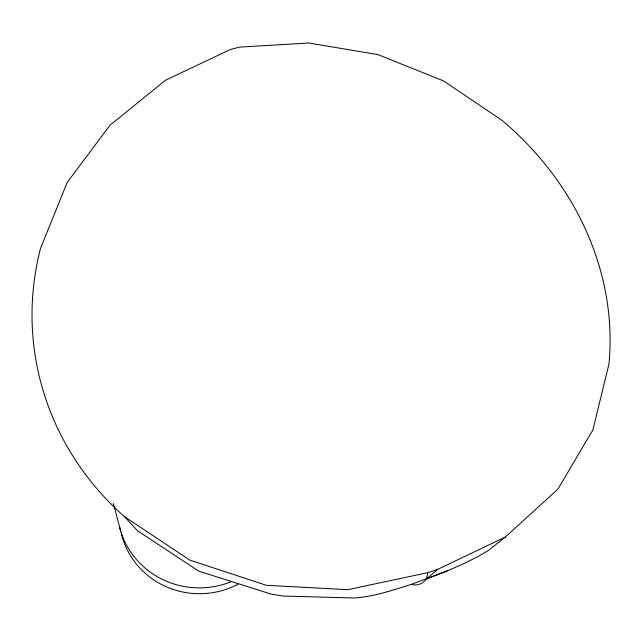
<?xml version="1.0" encoding="UTF-8"?>
<svg xmlns="http://www.w3.org/2000/svg" width="641" height="641" viewBox="0 0 641 641"><rect width="100%" height="100%" fill="white"/><g stroke="black" fill="none" stroke-linecap="round" stroke-linejoin="round"><path stroke-width="0.96" d="M505.276 537.094L437.819 569.312L427.843 572.653L426.417 578.999A296.07 61.328 73.7 0 1 411.161 584.44C392.572 590.241 373.831 596.675 354.273 597.989L283.29 596.058L271.055 594.095L198.886 571.195L137.535 530.788L124.41 516.614A299.363 280.614 -6.8 0 1 40.487 248.468L67.209 182.437L109.891 125.332L165.49 80.237L230.528 49.445L239.566 47.114L308.81 43.011L378.038 54.621L443.628 80.958L502.215 120.516A299.892 265.35 26.1 0 1 608.942 364.08L592.893 429.855L557.934 489.115L505.276 537.094L489.011 550.066L478.266 556.42L464.148 563.463L447.578 570.762L411.161 584.44M437.819 569.312L426.417 578.999L447.578 570.762M427.843 572.653L347.775 589.68L266.247 585.289L189.832 560.106L124.41 516.614M113.369 503.53L120.796 531.429M238.027 584.231A80.846 78.402 -6.9 0 1 121.357 533.713M231.473 581.571A82.625 79.989 -6.2 0 1 119.514 526.822"/></g></svg>
